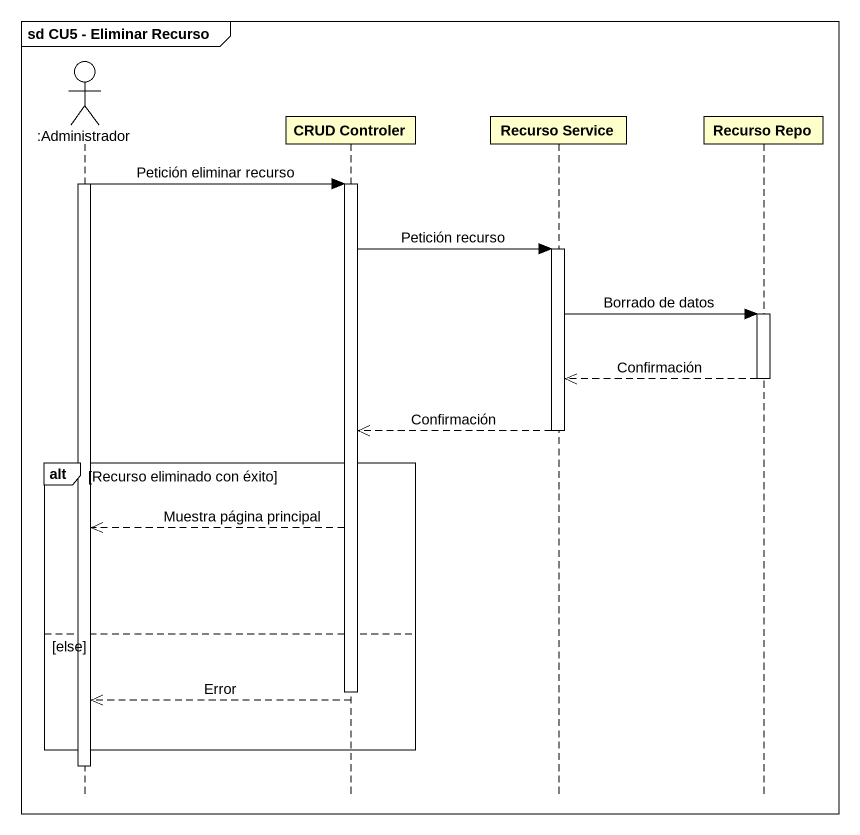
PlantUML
@startuml
mainframe sd CU5 - Eliminar Recurso
hide footbox
actor ":Administrador" as Administrador
participant "CRUD Controler" as CRUD_Controler
participant "Recurso Service" as Recurso_Service
participant "Recurso Repo" as Recurso_Repo

activate Administrador
Administrador -> CRUD_Controler : Petición eliminar recurso
activate CRUD_Controler
CRUD_Controler -> Recurso_Service : Petición recurso
activate Recurso_Service
Recurso_Service -> Recurso_Repo : Borrado de datos
activate Recurso_Repo
Recurso_Repo -->> Recurso_Service : Confirmación
deactivate Recurso_Repo
Recurso_Service -->> CRUD_Controler : Confirmación
deactivate Recurso_Service
alt Recurso eliminado con éxito
  CRUD_Controler -->> Administrador : Muestra página principal
else else
  deactivate CRUD_Controler
  CRUD_Controler -->> Administrador : Error
end
deactivate Administrador
@enduml
